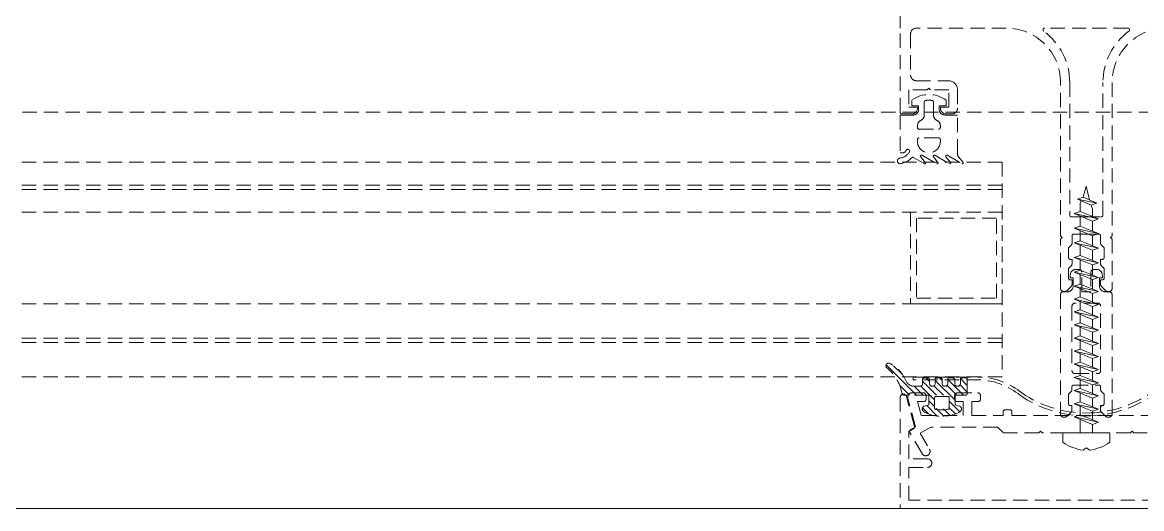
# Model space of a CAD drawing. Extents: x -1457 to 23780, y -2071 to 4205.
# Drawn here: x 2137.25 to 2156.8, y 320 to 328.49 of the extents above; entities that cross this region are included whole.
import ezdxf

# ---------------------------------------------------------------- set-up
doc = ezdxf.new("R2010")
doc.units = 0
doc.header["$MEASUREMENT"] = 0
doc.linetypes.add('HIDDEN', pattern=[0.375, 0.25, -0.125])
doc.layers.get('0').update_dxf_attribs({"color": 9, "lineweight": 9})
doc.layers.add('M-TEFRIS2-015', color=129, linetype='Continuous', lineweight=9)

# ---------------------------------------------------------------- blocks, each defined once
blk = doc.blocks.new('vid u')
at = {"lineweight": 5, "ltscale": 0.5}
for p, q in [((-18169.01363722594, 6488.984243593892), (-18169.5917803477, 6487.02222037829)), ((-18169.01363722594, 6488.984243593892), (-18168.46316009275, 6486.560026247039)), ((-18170.57398603112, 6486.664726745584), (-18169.57391683199, 6487.028722166215)), ((-18167.15747432501, 6486.009077898542), (-18170.57398603112, 6486.664726745584)), ((-18168.15754352408, 6485.645082477796), (-18170.57398603112, 6486.664726745584)), ((-18170.11356802681, 6484.528285822519), (-18170.11356802681, 6485.842717049892)), ((-18169.8888391411, 6486.375621543634), (-18170.09530629137, 6485.926210781574)), ((-18169.57391683199, 6487.028722166215), (-18167.15747432501, 6486.009077898542)), ((-18167.15747432501, 6486.009077898542), (-18168.15754352408, 6485.645082477796)), ((-18168.15754352408, 6485.645082477796), (-18167.92561430749, 6484.97575004605)), ((-18171.11363722594, 6484.164290401834), (-18170.11356802681, 6484.528285822519)), ((-18167.91459080947, 6482.867109540315), (-18171.11363722594, 6484.164290401834)), ((-18166.91452161039, 6483.231104960946), (-18171.11363722594, 6484.164290401834)), ((-18170.11356802681, 6484.528285822519), (-18166.91452161039, 6483.231104960946)), ((-18170.11356802681, 6484.528285822519), (-18166.91452161039, 6483.231104960946)), ((-18170.11356802681, 6481.974192856045), (-18170.11356802681, 6483.758772489174)), ((-18167.91459080944, 6483.636622873591), (-18167.91459080944, 6484.910268127103)), ((-18166.91452161039, 6483.231104960946), (-18167.91459080947, 6482.867109540315)), ((-18171.11363722594, 6481.610197435357), (-18170.11356802681, 6481.974192856045)), ((-18167.91459080947, 6480.313016573841), (-18171.11363722594, 6481.610197435357)), ((-18166.91452161039, 6480.677011994471), (-18171.11363722594, 6481.610197435357)), ((-18170.11356802681, 6481.974192856045), (-18166.91452161039, 6480.677011994471)), ((-18170.11356802681, 6481.974192856045), (-18166.91452161039, 6480.677011994471)), ((-18167.91459080947, 6481.08252990713), (-18167.91459080947, 6482.867109540315)), ((-18171.11363722594, 6479.056104468879), (-18170.11356802681, 6479.42009988957)), ((-18170.11356802681, 6479.42009988957), (-18170.11356802682, 6481.204679522702)), ((-18170.11356802681, 6479.42009988957), (-18166.91452161039, 6478.122919027996)), ((-18170.11356802681, 6479.42009988957), (-18166.91452161039, 6478.122919027996)), ((-18166.91452161039, 6480.677011994471), (-18167.91459080947, 6480.313016573841)), ((-18167.91459080944, 6478.528436940641), (-18167.91459080944, 6480.313016573827)), ((-18167.91459080947, 6477.758923607368), (-18171.11363722594, 6479.056104468879)), ((-18166.91452161039, 6478.122919027996), (-18171.11363722594, 6479.056104468879)), ((-18170.11356802681, 6476.866006923095), (-18170.11356802681, 6478.650586556224)), ((-18166.91452161039, 6478.122919027996), (-18167.91459080947, 6477.758923607368)), ((-18167.91459080947, 6475.974343974181), (-18167.91459080947, 6477.758923607368)), ((-18171.11363722594, 6476.502011502408), (-18170.11356802681, 6476.866006923095)), ((-18167.91459080947, 6475.204830640892), (-18171.11363722594, 6476.502011502408)), ((-18166.91452161039, 6475.568826061523), (-18171.11363722594, 6476.502011502408)), ((-18170.11356802681, 6476.866006923095), (-18166.91452161039, 6475.568826061523)), ((-18170.11356802681, 6476.866006923095), (-18166.91452161039, 6475.568826061523)), ((-18170.11356802681, 6474.311913956623), (-18170.11356802681, 6476.09649358975)), ((-18166.91452161039, 6475.568826061523), (-18167.91459080947, 6475.204830640892)), ((-18171.11363722594, 6473.947918535934), (-18170.11356802681, 6474.311913956623)), ((-18167.91459080947, 6472.650737674418), (-18171.11363722594, 6473.947918535934)), ((-18166.91452161039, 6473.014733095048), (-18171.11363722594, 6473.947918535934)), ((-18170.11356802681, 6474.311913956623), (-18166.91452161039, 6473.014733095048)), ((-18170.11356802681, 6474.311913956623), (-18166.91452161039, 6473.014733095048)), ((-18170.11356802681, 6471.857820990148), (-18170.11356802681, 6473.542400623276)), ((-18167.91459080947, 6473.420251007708), (-18167.91459080947, 6475.204830640892)), ((-18171.11363722594, 6471.49382556946), (-18170.11356802681, 6471.857820990148)), ((-18167.91459080947, 6470.196644707944), (-18171.11363722594, 6471.49382556946)), ((-18166.91452161039, 6470.560640128574), (-18171.11363722594, 6471.49382556946)), ((-18170.11356802681, 6471.857820990148), (-18166.91452161039, 6470.560640128574)), ((-18170.11356802681, 6471.857820990148), (-18166.91452161039, 6470.560640128574)), ((-18166.91452161039, 6473.014733095048), (-18167.91459080947, 6472.650737674418)), ((-18167.91459080947, 6470.966158041233), (-18167.91459080947, 6472.650737674418)), ((-18171.11363722594, 6469.239732602929), (-18170.11356802681, 6469.603728023674)), ((-18170.11356802681, 6469.603728023674), (-18170.11356802681, 6471.139168768307)), ((-18170.11356802681, 6469.603728023674), (-18166.91452161039, 6468.306547162099)), ((-18170.11356802681, 6469.603728023674), (-18166.91452161039, 6468.306547162099)), ((-18166.91452161039, 6470.560640128574), (-18167.91459080947, 6470.196644707944)), ((-18167.91459080947, 6468.712065074758), (-18167.91459080947, 6470.196644707944)), ((-18167.91459080947, 6467.942551741412), (-18171.11363722594, 6469.239732602929)), ((-18166.91452161039, 6468.306547162099), (-18171.11363722594, 6469.239732602929)), ((-18170.11356802681, 6467.349635057141), (-18170.11356802681, 6468.885075801834)), ((-18166.91452161039, 6468.306547162099), (-18167.91459080947, 6467.942551741412)), ((-18167.91459080947, 6466.457972108266), (-18167.91459080947, 6467.942551741412)), ((-18171.11363722594, 6466.985639636511), (-18170.11356802681, 6467.349635057141)), ((-18167.91459080947, 6465.688458774937), (-18171.11363722594, 6466.985639636511)), ((-18166.91452161039, 6466.052454195627), (-18171.11363722594, 6466.985639636511)), ((-18170.11356802681, 6467.349635057141), (-18166.91452161039, 6466.052454195627)), ((-18170.11356802681, 6467.349635057141), (-18166.91452161039, 6466.052454195627)), ((-18170.11356802681, 6465.095542090669), (-18170.11356802681, 6466.630982835301)), ((-18166.91452161039, 6466.052454195627), (-18167.91459080947, 6465.688458774937)), ((-18167.91459080947, 6464.203879141753), (-18167.91459080947, 6465.688458774937)), ((-18171.11363722594, 6464.731546669979), (-18170.11356802681, 6465.095542090669)), ((-18167.91459080947, 6463.434365808464), (-18171.11363722594, 6464.731546669979)), ((-18166.91452161039, 6463.798361229095), (-18171.11363722594, 6464.731546669979)), ((-18170.11356802681, 6465.095542090669), (-18166.91452161039, 6463.798361229095)), ((-18170.11356802681, 6465.095542090669), (-18166.91452161039, 6463.798361229095)), ((-18170.11356802681, 6462.798682583416), (-18170.11356802681, 6464.376889868886)), ((-18166.91452161039, 6463.798361229095), (-18167.91459080947, 6463.434365808464)), ((-18171.11363722594, 6462.434687162669), (-18170.11356802681, 6462.798682583416)), ((-18167.91459080947, 6461.137506301154), (-18171.11363722594, 6462.434687162669)), ((-18166.91452161039, 6461.501501721842), (-18171.11363722594, 6462.434687162669)), ((-18170.11356802681, 6462.798682583416), (-18166.91452161039, 6461.501501721842)), ((-18170.11356802681, 6462.798682583416), (-18166.91452161039, 6461.501501721842)), ((-18170.11356802681, 6460.501823076107), (-18170.11356802681, 6462.029169250012)), ((-18167.91459080947, 6461.907019634502), (-18167.91459080947, 6463.434365808464)), ((-18171.11363722594, 6460.137827655419), (-18170.11356802681, 6460.501823076107)), ((-18167.91459080947, 6458.840646793904), (-18171.11363722594, 6460.137827655419)), ((-18166.91452161039, 6459.204642214591), (-18171.11363722594, 6460.137827655419)), ((-18170.11356802681, 6460.501823076107), (-18166.91452161039, 6459.204642214591)), ((-18170.11356802681, 6460.501823076107), (-18166.91452161039, 6459.204642214591)), ((-18170.11356802681, 6458.204963568797), (-18170.11356802681, 6459.732309742762)), ((-18166.91452161039, 6461.501501721842), (-18167.91459080947, 6461.137506301154)), ((-18167.91459080947, 6459.610160127233), (-18167.91459080947, 6461.137506301154)), ((-18171.11363722594, 6457.840968148168), (-18170.11356802681, 6458.204963568797)), ((-18167.91459080947, 6456.543787286594), (-18171.11363722594, 6457.840968148168)), ((-18166.91452161039, 6456.907782707282), (-18171.11363722594, 6457.840968148168)), ((-18170.11356802681, 6458.204963568797), (-18166.91452161039, 6456.907782707282)), ((-18166.91452161039, 6459.204642214591), (-18167.91459080947, 6458.840646793904)), ((-18167.91459080947, 6457.313300619922), (-18167.91459080947, 6458.840646793904)), ((-18171.11363722594, 6455.545195259588), (-18170.11356802681, 6455.909190680333)), ((-18170.11356802681, 6455.909190680333), (-18170.11356802681, 6457.435450235492)), ((-18170.11356802681, 6455.909190680333), (-18166.91452161039, 6454.612009818759)), ((-18166.91452161039, 6456.907782707282), (-18167.91459080947, 6456.543787286594)), ((-18167.91459080947, 6455.017527731418), (-18167.91459080947, 6456.543787286594)), ((-18167.91459080947, 6454.248014398071), (-18171.11363722594, 6455.545195259588)), ((-18166.91452161039, 6454.612009818759), (-18171.11363722594, 6455.545195259588)), ((-18170.11356802681, 6453.609052282073), (-18170.11356802681, 6455.139677346929)), ((-18166.91452161039, 6454.612009818759), (-18167.91459080947, 6454.248014398071)), ((-18167.91459080947, 6452.717389333199), (-18167.91459080947, 6454.248014398071)), ((-18171.11363722594, 6453.245056861444), (-18170.11356802681, 6453.609052282073)), ((-18166.91452161039, 6452.311871420558), (-18171.11363722594, 6453.245056861444)), ((-18167.91459080947, 6451.947875999869), (-18171.11363722594, 6453.245056861444)), ((-18170.11356802681, 6453.609052282073), (-18166.91452161039, 6452.311871420558)), ((-18170.11356802681, 6453.609052282073), (-18166.91452161039, 6452.311871420558)), ((-18170.11356802681, 6451.30891388393), (-18170.11356802681, 6452.83953894877)), ((-18166.91452161039, 6452.311871420558), (-18167.91459080947, 6451.947875999869)), ((-18167.91459080947, 6450.417250935014), (-18167.91459080947, 6451.947875999869)), ((-18170.11356802681, 6451.30891388393), (-18171.11363722594, 6450.944918463185)), ((-18167.91459080947, 6449.647737601667), (-18171.11363722594, 6450.944918463185)), ((-18171.11363722594, 6450.944918463185), (-18166.91452161039, 6450.011733022356)), ((-18166.91452161039, 6450.011733022356), (-18170.11356802681, 6451.30891388393)), ((-18170.11356802681, 6449.00877548567), (-18170.11356802681, 6450.539400550526)), ((-18166.91452161034, 6450.011733022356), (-18167.91459080947, 6449.647737601667)), ((-18171.11363722594, 6448.644780065039), (-18170.11356802681, 6449.00877548567)), ((-18167.91459080947, 6447.347599203466), (-18171.11363722594, 6448.644780065039)), ((-18166.91452161034, 6447.711594624154), (-18171.11363722594, 6448.644780065039)), ((-18170.11356802681, 6449.00877548567), (-18166.91452161034, 6447.711594624154)), ((-18170.11356802681, 6445.876057660944), (-18170.11356802681, 6448.239262152364)), ((-18167.91459080947, 6448.117112536812), (-18167.91459080947, 6449.647737601667)), ((-18166.91452161034, 6447.711594624154), (-18167.91459080947, 6447.347599203466)), ((-18167.91459080947, 6445.876057660944), (-18167.91459080947, 6447.347599203466)), ((-18164.91363722594, 6445.876057660944), (-18173.11363722594, 6445.876057660944)), ((-18173.11363722594, 6444.224202812358), (-18173.11363722594, 6445.876057660944)), ((-18164.91363722594, 6444.224202812358), (-18164.91363722594, 6445.876057660944))]:
    blk.add_line(p, q, dxfattribs=at)
blk.add_lwpolyline([(-18169.59308919878, 6442.846208771737), (-18169.13863722594, 6443.182609392285), (-18168.88863722594, 6443.182609392285), (-18168.4341852531, 6442.846208771737)], dxfattribs=at)
for centre, radius, start, end in [((-18169.91356802686, 6485.842717049892), 0.2, 155.325123865748, 180), ((-18168.11459080945, 6484.910268127103), 0.2, 0, 19.11162363727559), ((-18168.562277543, 6450.665970408748), 7.887410521162607, 234.7573058596334, 262.4904896379558), ((-18169.46499690888, 6450.665970408748), 7.887410521162613, 277.5095103620442, 305.2426941403664)]:
    blk.add_arc(centre, radius, start, end, dxfattribs=at)

msp = doc.modelspace()

# ---------------------------------------------------------------- hatches: boundary and pattern name
at = {"layer": 'M-TEFRIS2-015', "linetype": 'HIDDEN', "lineweight": 0}
h = msp.add_hatch(dxfattribs=at)
h.set_pattern_fill('LINE', color=256, scale=0.6666666666715167, angle=585.0000000000001, style=0)
h.set_pattern_definition([(134.9999999999999, (2209.915904170221, 201.4081299027857), (0.0589255650993077, 0.0589255650993076), [])])
edge = h.paths.add_edge_path()
edge.add_arc((2152.109220590636, 321.983688323071), 0.6254947507205308, 382.66119677713436, 422.7999977533498, ccw=False)
edge.add_arc((2152.830294952852, 322.2981107581581), 0.1615246373840444, 207.0399911032214, 269.8973059514558)
edge.add_line((2152.830005444443, 322.1365863802239), (2152.910652028755, 322.1365863802239))
edge.add_line((2152.910652028753, 322.1365863802239), (2152.924402524571, 322.1365863802239))
edge.add_line((2152.924402524573, 322.1365863802239), (2152.931648470987, 322.1371141552227))
edge.add_line((2152.93164847098, 322.1371141552227), (2152.939093267162, 322.138792214424))
edge.add_line((2152.939093267168, 322.138792214424), (2152.946465825532, 322.1417174656235))
edge.add_line((2152.946465825529, 322.1417174656235), (2152.95345787161, 322.1458949244225))
edge.add_line((2152.95345787161, 322.1458949244225), (2152.959757356909, 322.1512328030221))
edge.add_line((2152.959757356911, 322.1512328030221), (2152.965093744569, 322.1575307972234))
edge.add_line((2152.965093744564, 322.1575307972234), (2152.969271236982, 322.1645228770212))
edge.add_line((2152.969271236979, 322.1645228770212), (2152.97219583368, 322.1718947810223))
edge.add_line((2152.972195833683, 322.1718947810186), (2152.974402524562, 322.1865863802195))
edge.add_line((2152.97440252456, 322.1865863802232), (2152.97440252456, 322.2623472070991))
edge.add_line((2152.97440252456, 322.2623472070991), (2152.974613680599, 322.2652457504992))
edge.add_line((2152.974613680604, 322.2652457504992), (2152.975285099286, 322.2682246594995))
edge.add_line((2152.975285099278, 322.2682246594995), (2152.976455048037, 322.2711730244991))
edge.add_line((2152.976455048047, 322.2711730244991), (2152.978126022427, 322.2739700005004))
edge.add_line((2152.978126022424, 322.2739700005004), (2152.980260795489, 322.2764881922994))
edge.add_line((2152.980260795489, 322.2764881922994), (2152.98278029027, 322.2786246234973))
edge.add_line((2152.982780290273, 322.2786246234973), (2152.98557705609, 322.2802957284985))
edge.add_line((2152.985577056086, 322.2802957284985), (2152.988525904682, 322.2814664750986))
edge.add_line((2152.988525904686, 322.2814664750949), (2152.994402219389, 322.2823484278961))
edge.add_line((2152.994402219384, 322.2823484278997), (2153.074402524568, 322.2823484278997))
edge.add_line((2153.074402524571, 322.2823484278997), (2153.077300941846, 322.282137642098))
edge.add_line((2153.077300941844, 322.282137642098), (2153.080279145167, 322.2814648372987))
edge.add_line((2153.080279145162, 322.2814648372987), (2153.08322834392, 322.2802949664983))
edge.add_line((2153.083228343928, 322.2802949664947), (2153.086024957888, 322.2786250526951))
edge.add_line((2153.086024957888, 322.2786250526951), (2153.088545043252, 322.2764900994953))
edge.add_line((2153.088545043247, 322.2764900994989), (2153.090679244764, 322.2739707656983))
edge.add_line((2153.09067924476, 322.2739707656983), (2153.09235038418, 322.2711729262992))
edge.add_line((2153.09235038419, 322.2711729262992), (2153.093519985413, 322.2682239971))
edge.add_line((2153.093519985413, 322.2682239971), (2153.094402219393, 322.2623487331002))
edge.add_line((2153.094402219383, 322.2623487331002), (2153.094402219383, 322.1865863802232))
edge.add_line((2153.094402219383, 322.1865863802232), (2153.094930310162, 322.1793403536249))
edge.add_line((2153.094930310167, 322.1793403536249), (2153.09660974757, 322.1718947810223))
edge.add_line((2153.096609747566, 322.1718947810186), (2153.099534100603, 322.1645228770176))
edge.add_line((2153.099534100601, 322.1645228770212), (2153.103711691703, 322.1575307972234))
edge.add_line((2153.103711691701, 322.1575307972234), (2153.109047264539, 322.1512328030221))
edge.add_line((2153.10904726454, 322.1512328030221), (2153.115347564638, 322.1458949244225))
edge.add_line((2153.115347564644, 322.1458949244225), (2153.12233951207, 322.1417174656235))
edge.add_line((2153.122339512074, 322.1417174656235), (2153.129712314088, 322.138792214424))
edge.add_line((2153.129712314081, 322.138792214424), (2153.144402219381, 322.1365863802239))
edge.add_line((2153.144402219382, 322.1365863802239), (2153.151648471983, 322.1371141552227))
edge.add_line((2153.151648471985, 322.1371141552227), (2153.159093535769, 322.138792214424))
edge.add_line((2153.159093535765, 322.138792214424), (2153.166466292043, 322.1417174656235))
edge.add_line((2153.166466292044, 322.1417174656235), (2153.173458466407, 322.1458949244225))
edge.add_line((2153.173458466403, 322.1458949244225), (2153.179757985383, 322.1512328030221))
edge.add_line((2153.179757985383, 322.1512328030221), (2153.18509433936, 322.1575307972234))
edge.add_line((2153.185094339369, 322.1575307972234), (2153.189271703511, 322.1645228770212))
edge.add_line((2153.189271703505, 322.1645228770212), (2153.192196102286, 322.1718947810223))
edge.add_line((2153.192196102292, 322.1718947810186), (2153.194402219389, 322.1865863802195))
edge.add_line((2153.194402219382, 322.1865863802232), (2153.194402219382, 322.2623472070991))
edge.add_line((2153.194402219382, 322.2623472070991), (2153.194613625561, 322.2652453992996))
edge.add_line((2153.194613625566, 322.2652453992996), (2153.195285661686, 322.2682221686991))
edge.add_line((2153.195285661684, 322.2682221686991), (2153.19645537679, 322.2711720344996))
edge.add_line((2153.196455376784, 322.271172034496), (2153.198126460238, 322.2739687506946))
edge.add_line((2153.198126460242, 322.2739687506946), (2153.200260420743, 322.2764905700969))
edge.add_line((2153.20026042074, 322.2764905701006), (2153.202780738403, 322.2786230288984))
edge.add_line((2153.202780738406, 322.2786230288984), (2153.205577402185, 322.2802940598995))
edge.add_line((2153.205577402181, 322.2802940598995), (2153.208526486241, 322.2814629932982))
edge.add_line((2153.208526486243, 322.2814629932946), (2153.214401914202, 322.2823469018949))
edge.add_line((2153.214401914205, 322.2823469018986), (2153.294402219388, 322.2823469018986))
edge.add_line((2153.294402219391, 322.2823469018986), (2153.297300860489, 322.2821356208988))
edge.add_line((2153.297300860485, 322.2821356208988), (2153.300279160768, 322.2814629932982))
edge.add_line((2153.300279160765, 322.2814629932946), (2153.303228294266, 322.2802940598958))
edge.add_line((2153.303228294269, 322.2802940598995), (2153.306025319263, 322.2786230288984))
edge.add_line((2153.306025319268, 322.2786230288984), (2153.308545010748, 322.2764905701006))
edge.add_line((2153.308545010748, 322.2764905701006), (2153.310679952528, 322.2739687506983))
edge.add_line((2153.310679952522, 322.2739687506946), (2153.312351015625, 322.271172034496))
edge.add_line((2153.312351015631, 322.271172034496), (2153.313520995552, 322.2682221686955))
edge.add_line((2153.313520995552, 322.2682221686991), (2153.314403440092, 322.2623472070991))
edge.add_line((2153.314403440083, 322.2623472070991), (2153.314403440083, 322.1865863802232))
edge.add_line((2153.314403440083, 322.1865863802232), (2153.31493134208, 322.1793403536249))
edge.add_line((2153.314931342089, 322.1793403536249), (2153.316610622294, 322.1718947810223))
edge.add_line((2153.316610622291, 322.1718947810186), (2153.31953484551, 322.1645228770176))
edge.add_line((2153.319534845511, 322.1645228770212), (2153.323712357509, 322.1575307972234))
edge.add_line((2153.323712357507, 322.1575307972234), (2153.329047893027, 322.1512328030221))
edge.add_line((2153.329047893024, 322.1512328030221), (2153.335348230462, 322.1458949244225))
edge.add_line((2153.335348230461, 322.1458949244225), (2153.342340256963, 322.1417174656235))
edge.add_line((2153.342340256962, 322.1417174656235), (2153.349713188801, 322.138792214424))
edge.add_line((2153.349713188807, 322.138792214424), (2153.364403440092, 322.1365863802239))
edge.add_line((2153.364403440094, 322.1365863802239), (2153.371649503912, 322.1371141552227))
edge.add_line((2153.371649503906, 322.1371141552227), (2153.379094410486, 322.138792214424))
edge.add_line((2153.37909441049, 322.138792214424), (2153.38646703695, 322.1417174656235))
edge.add_line((2153.386467036943, 322.1417174656235), (2153.393459132202, 322.1458949244225))
edge.add_line((2153.393459132209, 322.1458949244225), (2153.399758613871, 322.1512328030221))
edge.add_line((2153.399758613866, 322.1512328030221), (2153.405095005162, 322.1575307972234))
edge.add_line((2153.405095005163, 322.1575307972234), (2153.40927244841, 322.1645228770212))
edge.add_line((2153.409272448404, 322.1645228770212), (2153.412196977003, 322.1718947810223))
edge.add_line((2153.412196977006, 322.1718947810186), (2153.414403440082, 322.1865863802195))
edge.add_line((2153.414403440082, 322.1865863802232), (2153.414403440082, 322.2623487331002))
edge.add_line((2153.414403440082, 322.2623487331002), (2153.414614755522, 322.2652464148996))
edge.add_line((2153.41461475552, 322.2652464148996), (2153.415286054586, 322.268225444499))
edge.add_line((2153.41528605459, 322.2682254444953), (2153.416455599511, 322.271175046495))
edge.add_line((2153.416455599514, 322.2711750464987), (2153.41812650125, 322.2739715878997))
edge.add_line((2153.418126501248, 322.2739715878961), (2153.420260924645, 322.2764904642936))
edge.add_line((2153.420260924648, 322.2764904642936), (2153.422780400751, 322.2786258424967))
edge.add_line((2153.422780400747, 322.2786258425003), (2153.425576889263, 322.2802970322991))
edge.add_line((2153.42557688927, 322.2802970322991), (2153.428525826276, 322.2814662263008))
edge.add_line((2153.428525826276, 322.2814662262972), (2153.434401609034, 322.2823484278961))
edge.add_line((2153.434401609026, 322.2823484278997), (2153.51440191421, 322.2823499537008))
edge.add_line((2153.514401914213, 322.2823499537008), (2153.517300103066, 322.2821400996982))
edge.add_line((2153.517300103068, 322.2821400996945), (2153.520278520173, 322.281466589895))
edge.add_line((2153.52027852017, 322.2814665898986), (2153.52322774393, 322.2802969716977))
edge.add_line((2153.523227743931, 322.2802969716977), (2153.526024170892, 322.2786283554997))
edge.add_line((2153.526024170893, 322.2786283554997), (2153.528544550671, 322.2764928836987))
edge.add_line((2153.528544550667, 322.276492883695), (2153.530678826748, 322.2739740548968))
edge.add_line((2153.530678826743, 322.2739740548968), (2153.532350503726, 322.2711749078953))
edge.add_line((2153.532350503733, 322.271174907899), (2153.53352039587, 322.2682257244996))
edge.add_line((2153.533520395866, 322.2682257244996), (2153.534403134907, 322.2623502588976))
edge.add_line((2153.534403134915, 322.2623502588976), (2153.534403134915, 322.1865863802232))
edge.add_line((2153.534403134915, 322.1865863802232), (2153.534931053174, 322.1793403536249))
edge.add_line((2153.534931053173, 322.1793403536249), (2153.536610352114, 322.1718947810223))
edge.add_line((2153.536610352106, 322.1718947810186), (2153.539534581249, 322.1645228770176))
edge.add_line((2153.539534581253, 322.1645228770212), (2153.543712100067, 322.1575307972234))
edge.add_line((2153.54371210007, 322.1575307972234), (2153.549047627674, 322.1512328030221))
edge.add_line((2153.54904762767, 322.1512328030221), (2153.55534797301, 322.1458949244225))
edge.add_line((2153.555347973013, 322.1458949244225), (2153.562339992711, 322.1417174656235))
edge.add_line((2153.562339992703, 322.1417174656235), (2153.569712918626, 322.138792214424))
edge.add_line((2153.569712918633, 322.138792214424), (2153.584403134914, 322.1365863802239))
edge.add_line((2153.584403134915, 322.1365863802239), (2153.591649214973, 322.1371141552227))
edge.add_line((2153.591649214967, 322.1371141552227), (2153.599094140304, 322.138792214424))
edge.add_line((2153.599094140306, 322.138792214424), (2153.606466772688, 322.1417174656235))
edge.add_line((2153.606466772696, 322.1417174656235), (2153.613458874772, 322.1458949244225))
edge.add_line((2153.61345887476, 322.1458949244225), (2153.619758348506, 322.1512328030221))
edge.add_line((2153.619758348513, 322.1512328030221), (2153.625094747732, 322.1575307972234))
edge.add_line((2153.625094747727, 322.1575307972234), (2153.629272184148, 322.1645228770212))
edge.add_line((2153.629272184157, 322.1645228770212), (2153.632196706833, 322.1718947810223))
edge.add_line((2153.632196706833, 322.1718947810186), (2153.634403134911, 322.1865863802195))
edge.add_line((2153.634403134902, 322.1865863802232), (2153.634403134902, 322.2623685694998))
edge.add_line((2153.634403134902, 322.2623685694998), (2153.634613926125, 322.2652656067003))
edge.add_line((2153.634613926135, 322.2652656067003), (2153.635284972717, 322.2682403863))
edge.add_line((2153.635284972711, 322.2682403863), (2153.636453225626, 322.2711875487003))
edge.add_line((2153.636453225623, 322.2711875486966), (2153.638121737746, 322.2739839256938))
edge.add_line((2153.638121737746, 322.2739839256938), (2153.640253438669, 322.276502370496))
edge.add_line((2153.640253438669, 322.276502370496), (2153.642770062866, 322.278637221094))
edge.add_line((2153.642770062872, 322.278637221094), (2153.64556385793, 322.2803079226942))
edge.add_line((2153.645563857929, 322.2803079226978), (2153.648509888671, 322.2814794432998))
edge.add_line((2153.648509888673, 322.2814794432961), (2153.654381467433, 322.2823682642957))
edge.add_line((2153.654381467433, 322.2823682642957), (2153.734381772616, 322.2824537134948))
edge.add_line((2153.734381772608, 322.2824537134984), (2153.737281738323, 322.2822466204998))
edge.add_line((2153.737281738322, 322.2822466204998), (2153.740262283987, 322.2815765956984))
edge.add_line((2153.740262283997, 322.2815765956948), (2153.743214434073, 322.2804082976945))
edge.add_line((2153.743214434066, 322.2804082976982), (2153.746014366111, 322.2787385564989))
edge.add_line((2153.746014366119, 322.2787385564989), (2153.748537195435, 322.2766052132974))
edge.add_line((2153.748537195434, 322.2766052132938), (2153.750674598532, 322.2740832964955))
edge.add_line((2153.750674598531, 322.2740832964955), (2153.752347854833, 322.2712846220966))
edge.add_line((2153.752347854834, 322.2712846220966), (2153.753519018816, 322.2683340056938))
edge.add_line((2153.753519018816, 322.2683340056974), (2153.754402829751, 322.2624540186989))
edge.add_line((2153.754402829748, 322.2624540186989), (2153.754402829748, 322.0107187417489))
edge.add_arc((2153.724402829744, 322.0107187417489), 0.0299999999983993, 269.99999999999994, 360, ccw=False)
edge.add_line((2153.724402829744, 321.98071874175), (2153.540229890078, 321.98071874175))
edge.add_line((2153.540229890086, 321.98071874175), (2153.540229890086, 321.8107187417518))
edge.add_line((2153.540229890086, 321.8107187417518), (2153.615216293187, 321.7911882928784))
edge.add_arc((2153.602614061648, 321.7428025123154), 0.0500000000016979, 327.9605935086705, 435.4014640604238, ccw=False)
edge.add_arc((2153.560229890069, 321.7693276324862), 0.1000000000096152, 296.3877999626419, 327.960593512649, ccw=False)
edge.add_arc((2153.310229890073, 322.2732187417532), 0.6625000000053745, 243.61220003876122, 296.3877999612387, ccw=False)
edge.add_arc((2153.060229890089, 321.7693276324753), 0.1000000000019964, 212.0394064820503, 243.6122000308444, ccw=False)
edge.add_arc((2153.01784571851, 321.7428025123118), 0.0500000000069265, 104.59853593852549, 212.0394064833725, ccw=False)
edge.add_line((2153.005243486975, 321.7911882928784), (2153.080229890069, 321.8107187417518))
edge.add_line((2153.080229890072, 321.8107187417518), (2153.080229890072, 321.98071874175))
edge.add_line((2153.080229890072, 321.98071874175), (2152.660229890073, 321.98071874175))
edge.add_arc((2152.660229890083, 322.0307187417457), 0.0499999999949068, 193.1597880743703, 269.9999999916623, ccw=False)
edge.add_arc((2151.862200141872, 321.8753080589995), 0.7630586476258935, 370.8798435970469, 411.3381814125703)
edge.add_arc((2152.382204037093, 322.493176678985), 0.0485886091209949, 74.56828593339918, 206.9707303244379, ccw=False)
edge = h.paths.add_edge_path(flags=16)
edge.add_arc((2153.210229890086, 321.7826095052478), 0.0299999999977899, 179.999999993052, 259.1759609296883, ccw=False)
edge.add_line((2153.180229890082, 321.7826095052478), (2153.180229890082, 321.9507187417439))
edge.add_arc((2153.210229890086, 321.9507187417512), 0.0299999999983993, 90, 180.000000006948, ccw=False)
edge.add_line((2153.210229890086, 321.98071874175), (2153.410229890081, 321.98071874175))
edge.add_arc((2153.410229890083, 321.9507187417512), 0.0299999999983993, 359.9999999930519, 450, ccw=False)
edge.add_line((2153.440229890076, 321.9507187417476), (2153.440229890076, 321.7826095052515))
edge.add_arc((2153.410229890072, 321.7826095052478), 0.0300000000056753, 280.82403907031164, 360.000000006948, ccw=False)
edge.add_arc((2153.310229890085, 322.3056355562076), 0.5624999999791568, 259.1759609414076, 280.82403905859235, ccw=False)

# ---------------------------------------------------------------- linework, layer by layer
for p, q in [((3319.500000815703, 326.9246857158068), (1724.228411944656, 326.9248061562757)), ((2154.364492985231, 326.0531420438892), (1951.089869472501, 326.0531420438892)), ((2154.364492985231, 326.0531420438892), (2154.364492985231, 322.301142043947)), ((2154.364492985231, 325.6531420438914), (1951.089869472501, 325.6531420438914)), ((2154.364492985231, 325.5771420438941), (1951.089869472501, 325.5771420438941)), ((2154.364492985231, 325.1771420438999), (1951.089869472501, 325.1771420438999)), ((2155.703094286638, 324.1793131920967), (2155.653094286635, 324.1793131920967)), ((2156.01309428665, 324.1793131920967), (2155.963094286647, 324.1793131920967)), ((2155.553094286637, 324.0793131920982), (2155.553094286637, 324.0293131920953)), ((2155.553094286637, 324.0293131920953), (2155.60309428664, 324.0293131920953)), ((2155.60309428664, 324.0293131920953), (2155.60309428664, 323.8893131920886)), ((2155.753094286641, 323.78931319209), (2155.753094286641, 324.1293131920938)), ((2155.913094286645, 324.1293131920938), (2155.913094286645, 323.78931319209)), ((2156.063094286646, 323.8893131920886), (2156.063094286646, 324.0293131920953)), ((2156.063094286646, 324.0293131920953), (2156.113094286649, 324.0293131920953)), ((2156.113094286649, 324.0293131920953), (2156.113094286649, 324.0793131920982)), ((2155.503094286634, 323.78931319209), (2155.433094286634, 323.78931319209)), ((2155.913094286645, 323.78931319209), (2155.753094286641, 323.78931319209)), ((2156.233094286652, 323.78931319209), (2156.163094286652, 323.78931319209)), ((2154.364492985231, 323.5771420439232), (1951.089869472501, 323.5771420439232)), ((2155.383094286631, 323.7393131920871), (2155.383094286631, 321.6493131920615)), ((2156.033094286647, 323.5893131920857), (2155.633094286638, 323.5893131920857)), ((2156.283094286654, 321.6493131920615), (2156.283094286654, 323.7393131920871)), ((2155.583094286636, 323.5393131920828), (2155.583094286636, 322.4093131920781)), ((2156.08309428665, 322.4093131920781), (2156.08309428665, 323.5393131920828)), ((2154.364492985231, 322.9771420439356), (1951.089869472501, 322.9771420439356)), ((2154.364492985231, 322.9011420439383), (1951.089869472501, 322.9011420439383)), ((2154.364492985231, 322.301142043947), (1951.089869472501, 322.301142043947)), ((2155.633094286638, 322.3593131920825), (2156.033094286647, 322.3593131920825)), ((2155.523094286638, 321.999313192071), (2155.568449625692, 322.044668531129)), ((2155.583094286636, 322.0800238701922), (2155.583094286636, 322.129313192072)), ((2155.613094286642, 322.1593131920745), (2156.053094286644, 322.1593131920745)), ((2156.08309428665, 322.129313192072), (2156.08309428665, 322.0800238701922)), ((2156.097738947593, 322.044668531129), (2156.143094286648, 321.999313192071)), ((2155.523094286638, 321.8293131920655), (2155.523094286638, 321.999313192071)), ((2156.143094286648, 321.999313192071), (2156.143094286648, 321.8293131920655)), ((2155.49773894758, 321.6139578530019), (2155.568449625692, 321.6846685311211)), ((2155.583094286636, 321.799313192063), (2155.553094286637, 321.799313192063)), ((2155.583094286636, 321.7200238701844), (2155.583094286636, 321.799313192063)), ((2156.113094286649, 321.799313192063), (2156.08309428665, 321.799313192063)), ((2156.08309428665, 321.799313192063), (2156.08309428665, 321.7200238701844)), ((2156.083094286643, 321.7794221599797), (2156.102985318726, 321.799313192063)), ((2156.097738947593, 321.6846685311211), (2156.168449625705, 321.6139578530019)), ((2155.433094286634, 321.5993131920623), (2155.462383608521, 321.5993131920623)), ((2156.203804964772, 321.5993131920623), (2156.233094286652, 321.5993131920623)), ((3319.500000815703, 320.000004310481), (1719.668507029659, 320.000004310481)), ((1719.668507029659, 320.000004310481), (3319.500000815703, 320.000004310481))]:
    msp.add_line(p, q, dxfattribs=at)
for points in [[(2157.233333333212, 328.3948061559495, 0.4142135623730951), (2156.283333333202, 327.4448061559451), (2156.283333333202, 324.7648061559194), (2156.253333333198, 324.7348061559205), (2156.283333333202, 324.7048061559217), (2156.283333333202, 323.8448061559175, -0.4142135623730951), (2156.233333333203, 323.7948061559182), (2156.204044011322, 323.7948061559182, -0.1989123673796125), (2156.168688672264, 323.8094508168615), (2156.097977994145, 323.8801614949698, -0.1989123673796818), (2156.083333333193, 323.915516834033), (2156.083333333193, 323.9948061559153), (2156.113333333198, 323.9948061559153, 0.4142135623726511), (2156.143333333202, 324.0248061559141), (2156.143333333202, 324.1948061559197), (2156.097977994145, 324.2401614949777, -0.1989123673796818), (2156.083333333193, 324.2755168340409), (2156.083333333193, 324.3548061559195), (2156.113333333198, 324.3548061559195, 0.4142135623730951), (2156.143333333202, 324.384806155922), (2156.143333333202, 324.5548061559202), (2156.097977994145, 324.6001614949819, -0.1989123673796818), (2156.083333333193, 324.6355168340415), (2156.083333333193, 324.7648061559194, 0.4142135623730951), (2156.053333333201, 324.7948061559218), (2155.833333333197, 324.7948061559218), (2155.613333333193, 324.7948061559218, 0.4142135623726511), (2155.583333333189, 324.7648061559194), (2155.583333333189, 324.6355168340415, -0.1989123673796961), (2155.568688672249, 324.6001614949819), (2155.523333333192, 324.5548061559202), (2155.523333333192, 324.384806155922, 0.4142135623728734), (2155.553333333196, 324.3548061559195), (2155.583333333189, 324.3548061559195), (2155.583333333189, 324.2755168340409, -0.1989123673796125), (2155.568688672249, 324.2401614949777), (2155.523333333192, 324.1948061559197), (2155.523333333192, 324.0248061559141, 0.4142135623724289), (2155.553333333196, 323.9948061559153), (2155.583333333189, 323.9948061559153), (2155.583333333189, 323.915516834033, -0.1989123673796125), (2155.568688672249, 323.8801614949698), (2155.497977994131, 323.8094508168615, -0.1989123673797164), (2155.462622655072, 323.7948061559182), (2155.433333333191, 323.7948061559182, -0.4142135623729619), (2155.383333333192, 323.8448061559175), (2155.383333333192, 324.7048061559217), (2155.413333333196, 324.7348061559205), (2155.383333333192, 324.7648061559194), (2155.383333333192, 327.4448061559451, 0.4142135623730951), (2154.433333333194, 328.3948061559495), (2152.863333333175, 328.3948061559495, 0.4142135623730951), (2152.763333333176, 328.2948061559473), (2152.763333333176, 327.5748061559461, 0.4142135623730951), (2152.863333333175, 327.474806155944), (2153.423333333188, 327.474806155944, -0.4142135623730951), (2153.583333333183, 327.3148061559441), (2153.583333333183, 326.9948061559408, -0.4142135623730284), (2153.483333333173, 326.8948061559386), (2153.383333333186, 326.8948061559386, -0.4142135623730284), (2153.283333333176, 326.9948061559408), (2153.283333333176, 327.0148061559375), (2153.433333333186, 327.0148061559375), (2153.433333333186, 327.3148061559441), (2153.113333333183, 327.3148061559441), (2153.083333333179, 327.3448061559429), (2153.053333333175, 327.3148061559441), (2152.733333333172, 327.3148061559477), (2152.733333333172, 327.0148061559448), (2152.88333333317, 327.0148061559375), (2152.88333333317, 326.9948061559408, -0.4142135623730951), (2152.783333333183, 326.8948061559386), (2152.613333333179, 326.8948061559386, -0.4142135623735391), (2152.583333333174, 326.9248061559374), (2152.583333333174, 328.3948061559495), (2152.583333333174, 329.4648061559601, -0.4142135623733171)], [(2159.08333333322, 322.2982430523225), (2159.08333333322, 322.2482430523232), (2158.285102382138, 322.2482430523232, 0.1022802633145562), (2156.989044327912, 321.9803179016199, -0.152313128437638), (2155.833252926031, 321.6198713903214, -0.1523131284414806), (2154.677461524149, 321.9803179016199, 0.1591083345583949), (2153.988412698909, 322.2482430523232), (2152.811127496484, 322.2482430523232), (2152.811127496484, 322.2982430523225), (2153.989780620442, 322.2982430523225, -0.1589671073422844), (2154.70753978688, 322.0203110346811, 0.1520535596540487), (2155.833252926031, 321.6698713903206, 0.1529437832241588), (2156.964641454811, 322.0242383555596, -0.1026599640168839), (2158.285102382138, 322.2982430523225), (2159.08333333322, 322.2982430523225)], [(2157.270906926332, 321.3240125399316), (2156.663333333201, 321.3240125399316), (2156.633333333197, 321.3540125399304), (2156.603333333204, 321.3240125399316), (2155.833333333197, 321.3240125399316), (2155.06333333319, 321.3240125399316), (2155.033333333186, 321.3540125399304), (2155.003333333193, 321.3240125399316), (2154.395759740073, 321.3240125399316, -0.198912367379658), (2154.374546536626, 321.3327993364946), (2154.283333333185, 321.4240125399338), (2153.119935873551, 321.4240125399338), (2152.932256381628, 321.3156557347393), (2153.093419780307, 321.036512539933, -1), (2152.963515969733, 320.9615125399287), (2152.747352571062, 321.3359185291592, -0.4142135623730951), (2152.758333333172, 321.3768992912774), (2152.849914319763, 321.429773598531), (2152.715877991017, 321.930003987487, -0.4931454260313039), (2152.788013290402, 322.0240125399359), (2152.98333333318, 322.0240125399359, -0.4142135623730951), (2153.03333333318, 321.9740125399367), (2153.03333333318, 321.904012539937, -0.4142135623730951), (2153.003333333175, 321.8740125399345), (2152.886172281237, 321.8740125399345), (2152.953159579327, 321.6240125399345), (2153.683333333182, 321.6240125399345), (2153.683333333182, 321.8740125399345), (2153.563333333177, 321.8740125399345, -0.4142135623730951), (2153.533333333184, 321.904012539937), (2153.533333333184, 321.9740125399367, -0.4142135623730951), (2153.583333333183, 322.0240125399359), (2153.93333333319, 322.0240125399359, -0.4142135623730951), (2153.983333333189, 321.9740125399367), (2153.983333333189, 321.904012539937, -0.4142135623730951), (2153.953333333185, 321.8740125399345), (2153.83333333318, 321.8740125399345), (2153.83333333318, 321.6240125399345), (2154.383333333183, 321.6240125399345), (2154.383333333183, 321.6940125399342, -0.4142135623730951), (2154.413333333187, 321.7240125399367), (2154.503333333188, 321.7240125399367, -0.4142135623730951), (2154.533333333193, 321.6940125399342), (2154.533333333193, 321.6240125399345), (2157.133333333213, 321.6240125399345)]]:
    msp.add_lwpolyline(points, format="xyb", dxfattribs=at)
for points in [[(2156.093333333203, 325.0948061559247, 0.4142135623730951), (2156.123333333195, 325.1248061559236), (2156.123333333195, 327.4448061559451, -0.2391816023823669), (2156.577847849881, 328.3405956296301, 0.7252470296342042), (2156.560132026009, 328.3948061559495), (2155.833333333197, 328.3948061559495), (2155.106534640385, 328.3948061559495, 0.7252470296342604), (2155.088818816514, 328.3405956296301, -0.2391816023823647), (2155.543333333199, 327.4448061559451), (2155.543333333188, 325.1248061559236, 0.4142135623733171), (2155.573333333191, 325.0948061559247), (2155.833333333197, 325.0948061559247)], [(2153.363332492166, 326.8748059156424, -0.4142135623726288), (2153.26333249216, 326.9748059156482), (2153.26333249216, 327.0348059156458), (2153.383332492163, 327.0348059156458), (2153.383332492163, 327.134805915648, 0.3333333333332321), (2152.78333249215, 327.134805915648), (2152.78333249215, 327.0348059156458), (2152.903332492152, 327.0348059156458), (2152.903332492152, 326.9748059156482, -0.4142135623730951), (2152.803332492154, 326.8748059156424), (2152.583332492145, 326.8748059156424), (2152.583332492145, 326.2153309103269), (2152.622811886589, 326.2153309103269, 0.3076847592327314), (2152.683251256106, 326.2564126617981, -1.128701775593258), (2152.740283133045, 326.2254333813617, -0.2012120834861351), (2152.582038134021, 326.1248371902184, 0.9785310008365528), (2152.582511659418, 326.0248059156183, 0.1612998685772857), (2152.788601542471, 326.1351911689526, -0.3075716929249019), (2152.811020575622, 326.136834699777), (2153.001579359572, 326.026815534562, 0.8390996311750223), (2153.020570026221, 326.0494477297652), (2152.941427688607, 326.1437658949435, -0.8390996311790603), (2152.966748577475, 326.1739421552156), (2153.22157935958, 326.026815534562, 0.8390996311775001), (2153.240570026229, 326.0494477297652), (2153.161427688615, 326.1437658949435, -0.8390996311751685), (2153.186748577476, 326.1739421552156), (2153.441579359581, 326.026815534562, 0.8390996311802112), (2153.46057002623, 326.0494477297652), (2153.381427688624, 326.1437658949435, -0.8390996311790603), (2153.406748577484, 326.1739421552156), (2153.66157935959, 326.026815534562, 0.8390996311805551), (2153.680570026239, 326.0494477297652), (2153.606728047858, 326.1374491727875, -0.1763269807083487), (2153.583332492167, 326.201727933756), (2153.583332492167, 326.8748059156424)], [(2153.163332492162, 326.8748059156424), (2153.163332492154, 327.1014119712599, 0.3750467088369516), (2153.137386546213, 327.1311367865819, 0.06787888806713), (2153.029278438099, 327.1311367865819, 0.3750467088364983), (2153.003332492158, 327.1014119712599), (2153.003332492158, 326.8748059156424, -0.29821662669872), (2152.943332492153, 326.7831544017463, 0.2982166266987449), (2152.883332492148, 326.6915028878393), (2152.883332492148, 326.6584168990885, 0.4142135623731131), (2152.913332492154, 326.628416899086), (2153.253332492158, 326.628416899086, 0.4142135623730951), (2153.283332492157, 326.6584168990885), (2153.283332492157, 326.6915028878393, 0.2982166266986086), (2153.223332492159, 326.7831544017463, -0.2982166266982826)], [(2152.883332492148, 326.4484168990857), (2152.883332492148, 326.4153309103385, 0.9999999999999428), (2153.283332492157, 326.4153309103385), (2153.283332492157, 326.4484168990857, 0.4142135623731685), (2153.253332492158, 326.4784168990882), (2152.913332492154, 326.4784168990882, 0.4142135623730951)], [(2152.395132966389, 322.5400135845557, -0.1769515108642634), (2152.686426665237, 322.2246796727632, 0.2813571843793212), (2152.830005444443, 322.1365863802239), (2152.910652028753, 322.1365863802239), (2152.924402524573, 322.1365863802239), (2152.93164847098, 322.1371141552227), (2152.939093267168, 322.138792214424), (2152.946465825529, 322.1417174656235), (2152.95345787161, 322.1458949244225), (2152.959757356911, 322.1512328030221), (2152.965093744564, 322.1575307972234), (2152.969271236979, 322.1645228770212), (2152.972195833683, 322.1718947810186), (2152.97440252456, 322.1865863802232), (2152.97440252456, 322.2623472070991), (2152.974613680604, 322.2652457504992), (2152.975285099278, 322.2682246594995), (2152.976455048047, 322.2711730244991), (2152.978126022424, 322.2739700005004), (2152.980260795489, 322.2764881922994), (2152.982780290273, 322.2786246234973), (2152.985577056086, 322.2802957284985), (2152.988525904686, 322.2814664750949), (2152.994402219384, 322.2823484278997), (2153.074402524571, 322.2823484278997), (2153.077300941844, 322.282137642098), (2153.080279145162, 322.2814648372987), (2153.083228343928, 322.2802949664947), (2153.086024957888, 322.2786250526951), (2153.088545043247, 322.2764900994989), (2153.09067924476, 322.2739707656983), (2153.09235038419, 322.2711729262992), (2153.093519985413, 322.2682239971), (2153.094402219383, 322.2623487331002), (2153.094402219383, 322.1865863802232), (2153.094930310167, 322.1793403536249), (2153.096609747566, 322.1718947810186), (2153.099534100601, 322.1645228770212), (2153.103711691701, 322.1575307972234), (2153.10904726454, 322.1512328030221), (2153.115347564644, 322.1458949244225), (2153.122339512074, 322.1417174656235), (2153.129712314081, 322.138792214424), (2153.144402219382, 322.1365863802239), (2153.151648471985, 322.1371141552227), (2153.159093535765, 322.138792214424), (2153.166466292044, 322.1417174656235), (2153.173458466403, 322.1458949244225), (2153.179757985383, 322.1512328030221), (2153.185094339369, 322.1575307972234), (2153.189271703505, 322.1645228770212), (2153.192196102292, 322.1718947810186), (2153.194402219382, 322.1865863802232), (2153.194402219382, 322.2623472070991), (2153.194613625566, 322.2652453992996), (2153.195285661684, 322.2682221686991), (2153.196455376784, 322.271172034496), (2153.198126460242, 322.2739687506946), (2153.20026042074, 322.2764905701006), (2153.202780738406, 322.2786230288984), (2153.205577402181, 322.2802940598995), (2153.208526486243, 322.2814629932946), (2153.214401914205, 322.2823469018986), (2153.294402219391, 322.2823469018986), (2153.297300860485, 322.2821356208988), (2153.300279160765, 322.2814629932946), (2153.303228294269, 322.2802940598995), (2153.306025319268, 322.2786230288984), (2153.308545010748, 322.2764905701006), (2153.310679952522, 322.2739687506946), (2153.312351015631, 322.271172034496), (2153.313520995552, 322.2682221686991), (2153.314403440083, 322.2623472070991), (2153.314403440083, 322.1865863802232), (2153.314931342089, 322.1793403536249), (2153.316610622291, 322.1718947810186), (2153.319534845511, 322.1645228770212), (2153.323712357507, 322.1575307972234), (2153.329047893024, 322.1512328030221), (2153.335348230461, 322.1458949244225), (2153.342340256962, 322.1417174656235), (2153.349713188807, 322.138792214424), (2153.364403440094, 322.1365863802239), (2153.371649503906, 322.1371141552227), (2153.37909441049, 322.138792214424), (2153.386467036943, 322.1417174656235), (2153.393459132209, 322.1458949244225), (2153.399758613866, 322.1512328030221), (2153.405095005163, 322.1575307972234), (2153.409272448404, 322.1645228770212), (2153.412196977006, 322.1718947810186), (2153.414403440082, 322.1865863802232), (2153.414403440082, 322.2623487331002), (2153.41461475552, 322.2652464148996), (2153.41528605459, 322.2682254444953), (2153.416455599514, 322.2711750464987), (2153.418126501248, 322.2739715878961), (2153.420260924648, 322.2764904642936), (2153.422780400747, 322.2786258425003), (2153.42557688927, 322.2802970322991), (2153.428525826276, 322.2814662262972), (2153.434401609026, 322.2823484278997), (2153.514401914213, 322.2823499537008), (2153.517300103068, 322.2821400996945), (2153.52027852017, 322.2814665898986), (2153.523227743931, 322.2802969716977), (2153.526024170893, 322.2786283554997), (2153.528544550667, 322.276492883695), (2153.530678826743, 322.2739740548968), (2153.532350503733, 322.271174907899), (2153.533520395866, 322.2682257244996), (2153.534403134915, 322.2623502588976), (2153.534403134915, 322.1865863802232), (2153.534931053173, 322.1793403536249), (2153.536610352106, 322.1718947810186), (2153.539534581253, 322.1645228770212), (2153.54371210007, 322.1575307972234), (2153.54904762767, 322.1512328030221), (2153.555347973013, 322.1458949244225), (2153.562339992703, 322.1417174656235), (2153.569712918633, 322.138792214424), (2153.584403134915, 322.1365863802239), (2153.591649214967, 322.1371141552227), (2153.599094140306, 322.138792214424), (2153.606466772696, 322.1417174656235), (2153.61345887476, 322.1458949244225), (2153.619758348513, 322.1512328030221), (2153.625094747727, 322.1575307972234), (2153.629272184157, 322.1645228770212), (2153.632196706833, 322.1718947810186), (2153.634403134902, 322.1865863802232), (2153.634403134902, 322.2623685694998), (2153.634613926135, 322.2652656067003), (2153.635284972711, 322.2682403863), (2153.636453225623, 322.2711875486966), (2153.638121737746, 322.2739839256938), (2153.640253438669, 322.276502370496), (2153.642770062872, 322.278637221094), (2153.645563857929, 322.2803079226978), (2153.648509888673, 322.2814794432961), (2153.654381467433, 322.2823682642957), (2153.734381772608, 322.2824537134984), (2153.737281738322, 322.2822466204998), (2153.740262283997, 322.2815765956948), (2153.743214434066, 322.2804082976982), (2153.746014366119, 322.2787385564989), (2153.748537195434, 322.2766052132938), (2153.750674598531, 322.2740832964955), (2153.752347854834, 322.2712846220966), (2153.753519018816, 322.2683340056974), (2153.754402829748, 322.2624540186989), (2153.754402829748, 322.0107187417489, -0.4142135623730951), (2153.724402829744, 321.98071874175), (2153.540229890086, 321.98071874175), (2153.540229890086, 321.8107187417518), (2153.615216293183, 321.7911882928784, -0.5064562203475484), (2153.644998233226, 321.7162773921409, -0.1386404725579098), (2153.604674334519, 321.6797469908306, -0.2344355629253235), (2153.015785445628, 321.6797469908306, -0.1386404725578748), (2152.975461546931, 321.7162773921409, -0.5064562203477827), (2153.005243486975, 321.7911882928784), (2153.080229890072, 321.8107187417518), (2153.080229890072, 321.98071874175), (2152.660229890071, 321.98071874175, -0.3484335912023162), (2152.611542943749, 322.0193353654176, 0.1783897654075296), (2152.338900006252, 322.4711400311317, -0.6519069970241193)], [(2152.733333333172, 320.1500037590486), (2152.733333333172, 320.7200037590555), (2153.058333333179, 320.7200037590555, 1), (2153.058333333179, 320.8700037590534), (2152.733333333172, 320.8700037590534), (2152.733333333172, 321.3500037590566), (2152.818333333169, 321.3990785319365, 0.3394542588633759), (2152.83231110796, 321.4328238653979), (2152.691236107248, 321.9593229357743, 0.8769764629927568), (2152.583333333174, 321.9451172660738), (2152.583333333174, 320.0000037590507), (2159.08333333322, 320.0000037590507), (2159.08333333322, 321.9451172660738, 0.8769764629927564), (2158.975430559158, 321.9593229357743), (2158.834355558434, 321.4328238653979, 0.3394542588633762), (2158.848333333226, 321.3990785319365), (2158.933333333222, 321.3500037590566), (2158.933333333222, 320.8700037590534), (2158.608333333215, 320.8700037590534, 0.9999999999999996), (2158.608333333215, 320.7200037590555), (2158.933333333222, 320.7200037590555), (2158.933333333222, 320.1500037590486)], [(2153.20459608727, 321.7335387074418, -0.3599036719487125), (2153.180229890082, 321.7630049638319), (2153.180229890082, 321.9311142003316, -0.4142135623730951), (2153.210229890086, 321.9611142003341), (2153.410229890083, 321.9611142003341, -0.4142135623732201), (2153.440229890076, 321.9311142003316), (2153.440229890076, 321.7630049638319, -0.3599036719487126), (2153.415863692888, 321.7335387074418, -0.0947394902351546)], [(2153.20459608727, 321.7335387074418, -0.3599036719487125), (2153.180229890082, 321.7630049638319), (2153.180229890082, 321.9311142003316, -0.4142135623730951), (2153.210229890086, 321.9611142003341), (2153.410229890083, 321.9611142003341, -0.4142135623732201), (2153.440229890076, 321.9311142003316), (2153.440229890076, 321.7630049638319, -0.3599036719487126), (2153.415863692888, 321.7335387074418, -0.0947394902351546)]]:
    msp.add_lwpolyline(points, format="xyb", close=True, dxfattribs=at)
for points in [[(2154.364492985231, 323.5771420439232), (2154.364492985231, 325.1771420439363), (2152.764492985219, 325.1771420439363), (2152.764492985219, 323.5771420439232)], [(2154.264492985233, 323.6771420439254), (2154.264492985233, 325.0771420439378), (2152.864492985218, 325.0771420439378), (2152.864492985218, 323.6771420439254)]]:
    msp.add_lwpolyline(points, close=True, dxfattribs=at)
for centre, radius, start, end in [((2155.653094286642, 324.0793131920982), 0.0999999999985448, 90.00000000416884, 180.0000000020844), ((2155.703094286638, 324.1293131920938), 0.0500000000029104, 0, 90), ((2155.963094286647, 324.1293131920938), 0.0500000000029104, 90, 180), ((2156.013094286643, 324.0793131920982), 0.1000000000058208, 359.9999999979156, 89.99999999583119), ((2155.433094286634, 323.7393131920871), 0.0500000000029104, 90, 180), ((2155.503094286634, 323.8893131920959), 0.1000000000058208, 270, 359.9999999979156), ((2156.163094286652, 323.8893131920959), 0.1000000000058208, 180.0000000020844, 270), ((2156.233094286652, 323.7393131920871), 0.0500000000029104, 0, 90), ((2155.633094286638, 323.5393131920828), 0.0500000000029104, 90, 180), ((2156.033094286647, 323.5393131920828), 0.0500000000029104, 0, 90), ((2155.633094286638, 322.4093131920781), 0.0500000000029104, 180, 270), ((2156.033094286647, 322.4093131920781), 0.0499999999992724, 270, 0), ((2155.533094286633, 322.0800238701922), 0.0500000000029668, 314.9999999969091, 359.9999999958312), ((2155.613094286634, 322.129313192072), 0.0299999999988359, 89.99999998624291, 179.999999992913), ((2156.053094286651, 322.129313192072), 0.0300000000061118, 6.87854744294497e-09, 90.0000000137571), ((2156.133094286653, 322.0800238701922), 0.0500000000029104, 180.0000000041688, 225.0000000030908), ((2155.553094286637, 321.8293131920618), 0.0299999999988359, 179.999999992913, 270), ((2156.113094286649, 321.8293131920618), 0.0299999999988359, 270, 6.87854744294497e-09), ((2155.433094286634, 321.6493131920615), 0.0500000000029104, 180, 270), ((2155.533094286633, 321.7200238701844), 0.0500000000029668, 314.9999999969091, 359.9999999958312), ((2156.133094286653, 321.7200238701844), 0.0500000000029104, 180.0000000041688, 225.0000000030908), ((2156.233094286652, 321.6493131920615), 0.0500000000029104, 270, 0), ((2155.462383608521, 321.6493131920615), 0.0500000000029104, 270, 314.999999999857), ((2156.203804964772, 321.6493131920688), 0.0500000000106841, 225.000000000143, 270)]:
    msp.add_arc(centre, radius, start, end, dxfattribs=at)

# ---------------------------------------------------------------- block references
at = {"layer": 'M-TEFRIS2-015', "linetype": 'HIDDEN', "lineweight": 0, "xscale": 0.0999999999985448, "yscale": 0.0999999999985448, "zscale": 0.0999999999985448}
msp.add_blockref('vid u', (3972.734697135105, -323.2627693505019), dxfattribs=at)

doc.saveas('drawing.dxf')
